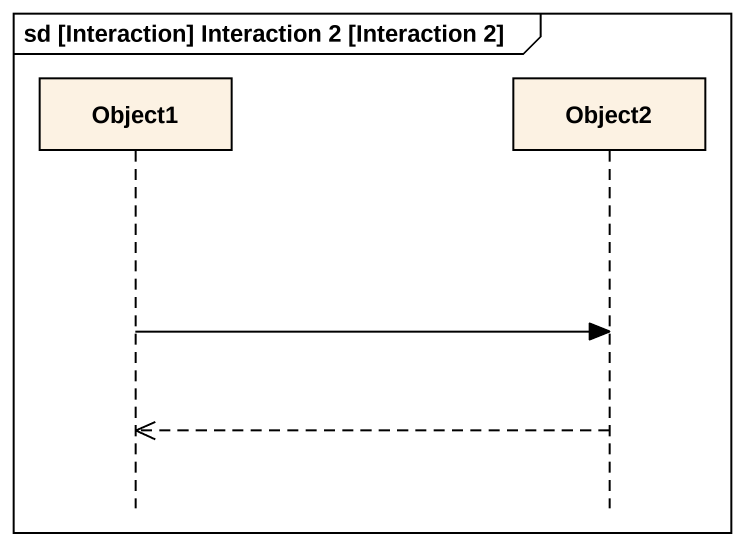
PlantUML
@startuml
mainframe sd [Interaction] Interaction 2 [Interaction 2]
hide footbox
participant Object1
participant Object2

Object1 -> Object2
Object2 -->> Object1
@enduml
